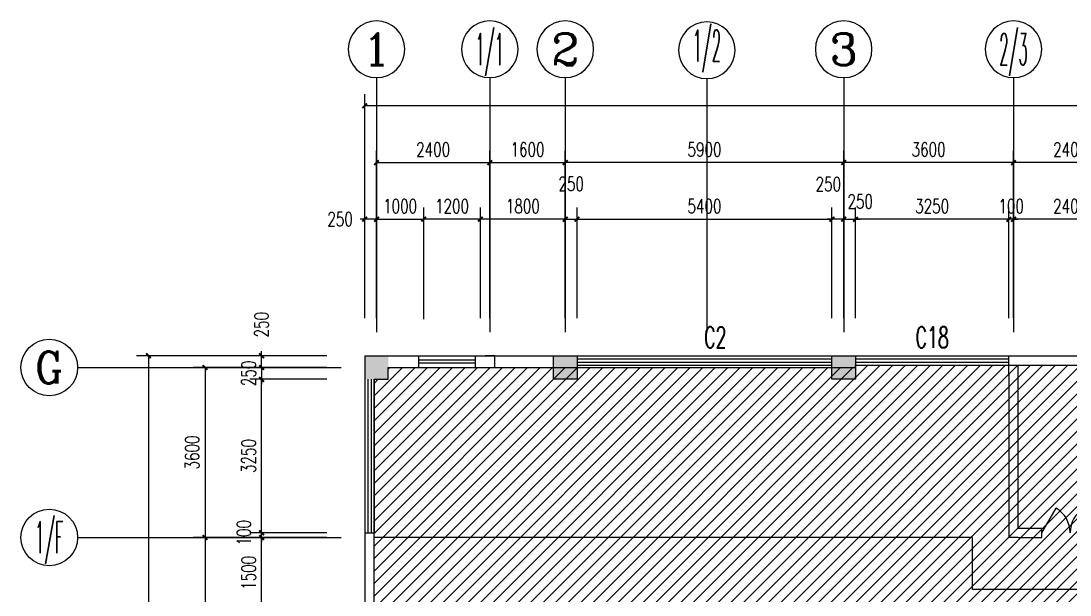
# Model space of a CAD drawing. Extents: x 392800 to 1041602, y -388882 to -94077.
# Drawn here: x 413753 to 435985, y -106530 to -94370 of the extents above; entities that cross this region are included whole.
import ezdxf
from ezdxf.enums import TextEntityAlignment as Align

# ---------------------------------------------------------------- set-up
doc = ezdxf.new("R2010")
doc.units = 0
doc.header["$LTSCALE"] = 1000
doc.header["$MEASUREMENT"] = 0
for name, color, linetype in [('AXIS_TEXT', 7, 'Continuous'), ('IBS-轴号', 160, 'Continuous'), ('IBS－墙体', 6, 'Continuous'), ('IBS－外尺寸标注', 51, 'Continuous'), ('IBS－窗', 1, 'Continuous'), ('IDS－门', 3, 'Continuous'), ('PUB_HATCH', 8, 'Continuous'), ('PUB_TEXT', 7, 'Continuous'), ('WALL', 255, 'Continuous'), ('WINDOW_TEXT', 7, 'Continuous')]:
    doc.layers.add(name, color=color, linetype=linetype)
doc.styles.add('_HZFS', font='txt.shx', dxfattribs={"width": 0.6, "bigfont": 'HZFS.shx'})
doc.styles.add('_TCH_DIM_T3', font='SIMPLEX', dxfattribs={"width": 0.705882, "bigfont": 'GBCBIG'})
doc.styles.add('COMPLEX', font='COMPLEX')
doc.styles.add('SIMPLEX', font='SIMPLEX.SHX', dxfattribs={"width": 0.7})
doc.dimstyles.new('_TCH_ARCH&&100', dxfattribs={"dimtxt": 297.5, "dimasz": 100, "dimexe": 250, "dimexo": 300, "dimgap": 126.25, "dimtad": 1, "dimdec": 0, "dimzin": 0, "dimdsep": 46, "dimtxsty": '_TCH_DIM_T3', "dimblk": 'ARCHTICK', "dimcen": 0.09, "dimclrt": 7, "dimazin": 2, "dimtfac": 1, "dimtdec": 0, "dimtix": 1, "dimtmove": 2, "dimatfit": 3, "dimfxl": 1, "dimtolj": 1, "dimtzin": 0, "dimarcsym": 0})

# ---------------------------------------------------------------- blocks, each defined once
blk = doc.blocks.new('_AXISO')
blk.add_circle((0, 0), 0.5)
at = {"layer": 'AXIS_TEXT', "style": 'COMPLEX', "width": 1.041667}
blk.add_attdef('A', text='', height=0.56, dxfattribs=at).set_placement((-0.25, -0.28), (0.25, -0.28), align=Align.FIT)
blk = doc.blocks.new('_ArchTick')
at = {"color": 0, "linetype": 'ByBlock', "const_width": 0.4}
blk.add_lwpolyline([(-0.5, -0.5), (0.5, 0.5)], dxfattribs=at)
blk = doc.blocks.new('*D107')
at = {"layer": 'Defpoints', "color": 0, "transparency": 16777216}
for p in [(425288, -97370), (423688, -100965), (425288, -100965)]:
    blk.add_point(p, dxfattribs=at)
at = {"layer": 'IBS－外尺寸标注', "color": 0, "lineweight": -2, "transparency": 16777216}
for p, q in [((423688, -100665), (423688, -97120)), ((425288, -100665), (425288, -97120)), ((423688, -97370), (425288, -97370))]:
    blk.add_line(p, q, dxfattribs=at)
at = {"layer": 'IBS－外尺寸标注', "color": 0, "lineweight": -2, "transparency": 16777216, "xscale": 100, "yscale": 100, "zscale": 100, "rotation": 180}
blk.add_blockref('_ArchTick', (423688, -97370), dxfattribs=at)
at = {"layer": 'IBS－外尺寸标注', "color": 0, "lineweight": -2, "transparency": 16777216, "xscale": 100, "yscale": 100, "zscale": 100}
blk.add_blockref('_ArchTick', (425288, -97370), dxfattribs=at)
at = {"layer": 'IBS－外尺寸标注', "color": 7, "transparency": 16777216, "insert": (424488, -97095), "char_height": 297.5, "attachment_point": 5, "style": '_TCH_DIM_T3'}
blk.add_mtext('\\A1;1600', dxfattribs=at)
blk = doc.blocks.new('*D108')
at = {"layer": 'Defpoints', "color": 0, "transparency": 16777216}
for p in [(423688, -97370), (421288, -100965), (423688, -100965)]:
    blk.add_point(p, dxfattribs=at)
at = {"layer": 'IBS－外尺寸标注', "color": 0, "lineweight": -2, "transparency": 16777216}
for p, q in [((421288, -100665), (421288, -97120)), ((423688, -100665), (423688, -97120)), ((421288, -97370), (423688, -97370))]:
    blk.add_line(p, q, dxfattribs=at)
at = {"layer": 'IBS－外尺寸标注', "color": 0, "lineweight": -2, "transparency": 16777216, "xscale": 100, "yscale": 100, "zscale": 100, "rotation": 180}
blk.add_blockref('_ArchTick', (421288, -97370), dxfattribs=at)
at = {"layer": 'IBS－外尺寸标注', "color": 0, "lineweight": -2, "transparency": 16777216, "xscale": 100, "yscale": 100, "zscale": 100}
blk.add_blockref('_ArchTick', (423688, -97370), dxfattribs=at)
at = {"layer": 'IBS－外尺寸标注', "color": 7, "transparency": 16777216, "insert": (422488, -97095), "char_height": 297.5, "attachment_point": 5, "style": '_TCH_DIM_T3'}
blk.add_mtext('\\A1;2400', dxfattribs=at)
blk = doc.blocks.new('*D119')
at = {"layer": 'Defpoints', "color": 0, "transparency": 16777216}
for p in [(418853, -105211), (420538, -105211), (420538, -105311)]:
    blk.add_point(p, dxfattribs=at)
at = {"layer": 'IBS－外尺寸标注', "color": 0, "lineweight": -2, "transparency": 16777216}
for p, q in [((418853, -105211), (418853, -105111)), ((420238, -105211), (418603, -105211)), ((420238, -105311), (418603, -105311)), ((418853, -105311), (418853, -105211)), ((418853, -105311), (418853, -105411))]:
    blk.add_line(p, q, dxfattribs=at)
at = {"layer": 'IBS－外尺寸标注', "color": 0, "lineweight": -2, "transparency": 16777216, "xscale": 100, "yscale": 100, "zscale": 100}
for p, rotation in [((418853, -105211), 270), ((418853, -105311), 90)]:
    blk.add_blockref('_ArchTick', p, dxfattribs=dict(at, rotation=rotation))
at = {"layer": 'IBS－外尺寸标注', "color": 7, "transparency": 16777216, "insert": (418478, -105211), "char_height": 297.5, "attachment_point": 5, "rotation": 90, "style": '_TCH_DIM_T3'}
blk.add_mtext('\\A1;100', dxfattribs=at)
blk = doc.blocks.new('*D120')
at = {"layer": 'Defpoints', "color": 0, "transparency": 16777216}
for p in [(420538, -101711), (418853, -101961), (420538, -101961)]:
    blk.add_point(p, dxfattribs=at)
at = {"layer": 'IBS－外尺寸标注', "color": 0, "lineweight": -2, "transparency": 16777216}
for p, q in [((420238, -101711), (418603, -101711)), ((418853, -101711), (418853, -101611)), ((418853, -101711), (418853, -101961)), ((420238, -101961), (418603, -101961)), ((418853, -101961), (418853, -102061))]:
    blk.add_line(p, q, dxfattribs=at)
at = {"layer": 'IBS－外尺寸标注', "color": 0, "lineweight": -2, "transparency": 16777216, "xscale": 100, "yscale": 100, "zscale": 100}
for p, rotation in [((418853, -101711), 270), ((418853, -101961), 90)]:
    blk.add_blockref('_ArchTick', p, dxfattribs=dict(at, rotation=rotation))
at = {"layer": 'IBS－外尺寸标注', "color": 7, "transparency": 16777216, "insert": (418578, -101836), "char_height": 297.5, "attachment_point": 5, "rotation": 90, "style": '_TCH_DIM_T3'}
blk.add_mtext('\\A1;250', dxfattribs=at)
blk = doc.blocks.new('*D121')
at = {"layer": 'Defpoints', "color": 0, "transparency": 16777216}
for p in [(418853, -101461), (420538, -101461), (420538, -101711)]:
    blk.add_point(p, dxfattribs=at)
at = {"layer": 'IBS－外尺寸标注', "color": 0, "lineweight": -2, "transparency": 16777216}
for p, q in [((418853, -101461), (418853, -101361)), ((420238, -101461), (418603, -101461)), ((418853, -101711), (418853, -101461)), ((420238, -101711), (418603, -101711)), ((418853, -101711), (418853, -101811))]:
    blk.add_line(p, q, dxfattribs=at)
at = {"layer": 'IBS－外尺寸标注', "color": 0, "lineweight": -2, "transparency": 16777216, "xscale": 100, "yscale": 100, "zscale": 100}
for p, rotation in [((418853, -101461), 270), ((418853, -101711), 90)]:
    blk.add_blockref('_ArchTick', p, dxfattribs=dict(at, rotation=rotation))
at = {"layer": 'IBS－外尺寸标注', "color": 7, "transparency": 16777216, "insert": (418853, -100803), "char_height": 297.5, "attachment_point": 5, "rotation": 90, "style": '_TCH_DIM_T3'}
blk.add_mtext('\\A1;250', dxfattribs=at)
blk = doc.blocks.new('*D141')
at = {"layer": 'Defpoints', "color": 0, "transparency": 16777216}
for p in [(421038, -98570), (421038, -100965), (421288, -100965)]:
    blk.add_point(p, dxfattribs=at)
at = {"layer": 'IBS－外尺寸标注', "color": 0, "lineweight": -2, "transparency": 16777216}
for p, q in [((421038, -100665), (421038, -98320)), ((421288, -100665), (421288, -98320)), ((421038, -98570), (420938, -98570)), ((421288, -98570), (421038, -98570)), ((421288, -98570), (421388, -98570))]:
    blk.add_line(p, q, dxfattribs=at)
at = {"layer": 'IBS－外尺寸标注', "color": 0, "lineweight": -2, "transparency": 16777216, "xscale": 100, "yscale": 100, "zscale": 100}
blk.add_blockref('_ArchTick', (421038, -98570), dxfattribs=at)
at = {"layer": 'IBS－外尺寸标注', "color": 0, "lineweight": -2, "transparency": 16777216, "xscale": 100, "yscale": 100, "zscale": 100, "rotation": 180}
blk.add_blockref('_ArchTick', (421288, -98570), dxfattribs=at)
at = {"layer": 'IBS－外尺寸标注', "color": 7, "transparency": 16777216, "insert": (420515, -98570), "char_height": 297.5, "attachment_point": 5, "style": '_TCH_DIM_T3'}
blk.add_mtext('\\A1;250', dxfattribs=at)
blk = doc.blocks.new('*D152')
at = {"layer": 'Defpoints', "color": 0, "transparency": 16777216}
for p in [(434788, -98570), (434788, -100965), (437188, -100965)]:
    blk.add_point(p, dxfattribs=at)
at = {"layer": 'IBS－外尺寸标注', "color": 0, "lineweight": -2, "transparency": 16777216}
for p, q in [((434788, -100665), (434788, -98320)), ((437188, -100665), (437188, -98320)), ((437188, -98570), (434788, -98570))]:
    blk.add_line(p, q, dxfattribs=at)
at = {"layer": 'IBS－外尺寸标注', "color": 0, "lineweight": -2, "transparency": 16777216, "xscale": 100, "yscale": 100, "zscale": 100, "rotation": 180}
blk.add_blockref('_ArchTick', (434788, -98570), dxfattribs=at)
at = {"layer": 'IBS－外尺寸标注', "color": 0, "lineweight": -2, "transparency": 16777216, "xscale": 100, "yscale": 100, "zscale": 100}
blk.add_blockref('_ArchTick', (437188, -98570), dxfattribs=at)
at = {"layer": 'IBS－外尺寸标注', "color": 7, "transparency": 16777216, "insert": (435988, -98295), "char_height": 297.5, "attachment_point": 5, "style": '_TCH_DIM_T3'}
blk.add_mtext('\\A1;2400', dxfattribs=at)
blk = doc.blocks.new('*D153')
at = {"layer": 'Defpoints', "color": 0, "transparency": 16777216}
for p in [(431438, -98570), (431438, -100966), (434688, -100963)]:
    blk.add_point(p, dxfattribs=at)
at = {"layer": 'IBS－外尺寸标注', "color": 0, "lineweight": -2, "transparency": 16777216}
for p, q in [((431438, -100666), (431438, -98320)), ((434688, -100663), (434688, -98320)), ((434688, -98570), (431438, -98570))]:
    blk.add_line(p, q, dxfattribs=at)
at = {"layer": 'IBS－外尺寸标注', "color": 0, "lineweight": -2, "transparency": 16777216, "xscale": 100, "yscale": 100, "zscale": 100, "rotation": 180}
blk.add_blockref('_ArchTick', (431438, -98570), dxfattribs=at)
at = {"layer": 'IBS－外尺寸标注', "color": 0, "lineweight": -2, "transparency": 16777216, "xscale": 100, "yscale": 100, "zscale": 100}
blk.add_blockref('_ArchTick', (434688, -98570), dxfattribs=at)
at = {"layer": 'IBS－外尺寸标注', "color": 7, "transparency": 16777216, "insert": (433063, -98295), "char_height": 297.5, "attachment_point": 5, "style": '_TCH_DIM_T3'}
blk.add_mtext('\\A1;3250', dxfattribs=at)
blk = doc.blocks.new('*D154')
at = {"layer": 'Defpoints', "color": 0, "transparency": 16777216}
for p in [(434688, -98570), (434688, -100963), (434788, -100965)]:
    blk.add_point(p, dxfattribs=at)
at = {"layer": 'IBS－外尺寸标注', "color": 0, "lineweight": -2, "transparency": 16777216}
for p, q in [((434688, -100663), (434688, -98320)), ((434788, -100665), (434788, -98320)), ((434688, -98570), (434588, -98570)), ((434788, -98570), (434688, -98570)), ((434788, -98570), (434888, -98570))]:
    blk.add_line(p, q, dxfattribs=at)
at = {"layer": 'IBS－外尺寸标注', "color": 0, "lineweight": -2, "transparency": 16777216, "xscale": 100, "yscale": 100, "zscale": 100}
blk.add_blockref('_ArchTick', (434688, -98570), dxfattribs=at)
at = {"layer": 'IBS－外尺寸标注', "color": 0, "lineweight": -2, "transparency": 16777216, "xscale": 100, "yscale": 100, "zscale": 100, "rotation": 180}
blk.add_blockref('_ArchTick', (434788, -98570), dxfattribs=at)
at = {"layer": 'IBS－外尺寸标注', "color": 7, "transparency": 16777216, "insert": (434738, -98295), "char_height": 297.5, "attachment_point": 5, "style": '_TCH_DIM_T3'}
blk.add_mtext('\\A1;100', dxfattribs=at)
blk = doc.blocks.new('*D155')
at = {"layer": 'Defpoints', "color": 0, "transparency": 16777216}
for p in [(431438, -98570), (431188, -100965), (431438, -100966)]:
    blk.add_point(p, dxfattribs=at)
at = {"layer": 'IBS－外尺寸标注', "color": 0, "lineweight": -2, "transparency": 16777216}
for p, q in [((431188, -100665), (431188, -98320)), ((431438, -100666), (431438, -98320)), ((431188, -98570), (431088, -98570)), ((431188, -98570), (431438, -98570)), ((431438, -98570), (431538, -98570))]:
    blk.add_line(p, q, dxfattribs=at)
at = {"layer": 'IBS－外尺寸标注', "color": 0, "lineweight": -2, "transparency": 16777216, "xscale": 100, "yscale": 100, "zscale": 100}
blk.add_blockref('_ArchTick', (431188, -98570), dxfattribs=at)
at = {"layer": 'IBS－外尺寸标注', "color": 0, "lineweight": -2, "transparency": 16777216, "xscale": 100, "yscale": 100, "zscale": 100, "rotation": 180}
blk.add_blockref('_ArchTick', (431438, -98570), dxfattribs=at)
at = {"layer": 'IBS－外尺寸标注', "color": 7, "transparency": 16777216, "insert": (431538, -98196), "char_height": 297.5, "attachment_point": 5, "style": '_TCH_DIM_T3'}
blk.add_mtext('\\A1;250', dxfattribs=at)
blk = doc.blocks.new('*D156')
at = {"layer": 'Defpoints', "color": 0, "transparency": 16777216}
for p in [(430938, -98570), (430938, -100965), (431188, -100965)]:
    blk.add_point(p, dxfattribs=at)
at = {"layer": 'IBS－外尺寸标注', "color": 0, "lineweight": -2, "transparency": 16777216}
for p, q in [((430938, -100665), (430938, -98320)), ((431188, -100665), (431188, -98320)), ((430938, -98570), (430838, -98570)), ((431188, -98570), (430938, -98570)), ((431188, -98570), (431288, -98570))]:
    blk.add_line(p, q, dxfattribs=at)
at = {"layer": 'IBS－外尺寸标注', "color": 0, "lineweight": -2, "transparency": 16777216, "xscale": 100, "yscale": 100, "zscale": 100}
blk.add_blockref('_ArchTick', (430938, -98570), dxfattribs=at)
at = {"layer": 'IBS－外尺寸标注', "color": 0, "lineweight": -2, "transparency": 16777216, "xscale": 100, "yscale": 100, "zscale": 100, "rotation": 180}
blk.add_blockref('_ArchTick', (431188, -98570), dxfattribs=at)
at = {"layer": 'IBS－外尺寸标注', "color": 7, "transparency": 16777216, "insert": (430863, -97826), "char_height": 297.5, "attachment_point": 5, "style": '_TCH_DIM_T3'}
blk.add_mtext('\\A1;250', dxfattribs=at)
blk = doc.blocks.new('*D157')
at = {"layer": 'Defpoints', "color": 0, "transparency": 16777216}
for p in [(434788, -97370), (434788, -100965), (437188, -100965)]:
    blk.add_point(p, dxfattribs=at)
at = {"layer": 'IBS－外尺寸标注', "color": 0, "lineweight": -2, "transparency": 16777216}
for p, q in [((434788, -100665), (434788, -97120)), ((437188, -100665), (437188, -97120)), ((437188, -97370), (434788, -97370))]:
    blk.add_line(p, q, dxfattribs=at)
at = {"layer": 'IBS－外尺寸标注', "color": 0, "lineweight": -2, "transparency": 16777216, "xscale": 100, "yscale": 100, "zscale": 100, "rotation": 180}
blk.add_blockref('_ArchTick', (434788, -97370), dxfattribs=at)
at = {"layer": 'IBS－外尺寸标注', "color": 0, "lineweight": -2, "transparency": 16777216, "xscale": 100, "yscale": 100, "zscale": 100}
blk.add_blockref('_ArchTick', (437188, -97370), dxfattribs=at)
at = {"layer": 'IBS－外尺寸标注', "color": 7, "transparency": 16777216, "insert": (435988, -97095), "char_height": 297.5, "attachment_point": 5, "style": '_TCH_DIM_T3'}
blk.add_mtext('\\A1;2400', dxfattribs=at)
blk = doc.blocks.new('_DBLK1')
for p, q in [((-0.5, 0), (-0.25, -0.433)), ((0.5, 0), (0.25, -0.433))]:
    blk.add_line(p, q)
for centre, start, end in [((-0.5, 0), 300, 0), ((0.5, 0), 180, 240)]:
    blk.add_arc(centre, 0.5, start, end)
at = {"layer": 'WINDOW_TEXT', "style": 'SIMPLEX', "flags": 9}
blk.add_attdef('A', text='', height=1, dxfattribs=at).set_placement((0, 1.5), align=Align.MIDDLE)
blk = doc.blocks.new('*D160')
at = {"layer": 'Defpoints', "color": 0, "transparency": 16777216}
for p in [(425538, -98570), (425288, -100965), (425538, -100965)]:
    blk.add_point(p, dxfattribs=at)
at = {"layer": 'IBS－外尺寸标注', "color": 0, "lineweight": -2, "transparency": 16777216}
for p, q in [((425288, -100665), (425288, -98320)), ((425538, -100665), (425538, -98320)), ((425288, -98570), (425188, -98570)), ((425288, -98570), (425538, -98570)), ((425538, -98570), (425638, -98570))]:
    blk.add_line(p, q, dxfattribs=at)
at = {"layer": 'IBS－外尺寸标注', "color": 0, "lineweight": -2, "transparency": 16777216, "xscale": 100, "yscale": 100, "zscale": 100}
blk.add_blockref('_ArchTick', (425288, -98570), dxfattribs=at)
at = {"layer": 'IBS－外尺寸标注', "color": 0, "lineweight": -2, "transparency": 16777216, "xscale": 100, "yscale": 100, "zscale": 100, "rotation": 180}
blk.add_blockref('_ArchTick', (425538, -98570), dxfattribs=at)
at = {"layer": 'IBS－外尺寸标注', "color": 7, "transparency": 16777216, "insert": (425413, -97820), "char_height": 297.5, "attachment_point": 5, "style": '_TCH_DIM_T3'}
blk.add_mtext('\\A1;250', dxfattribs=at)
blk = doc.blocks.new('*D164')
at = {"layer": 'Defpoints', "color": 0, "transparency": 16777216}
for p in [(423488, -98570), (423488, -100965), (425288, -100965)]:
    blk.add_point(p, dxfattribs=at)
at = {"layer": 'IBS－外尺寸标注', "color": 0, "lineweight": -2, "transparency": 16777216}
for p, q in [((423488, -100665), (423488, -98320)), ((425288, -100665), (425288, -98320)), ((425288, -98570), (423488, -98570))]:
    blk.add_line(p, q, dxfattribs=at)
at = {"layer": 'IBS－外尺寸标注', "color": 0, "lineweight": -2, "transparency": 16777216, "xscale": 100, "yscale": 100, "zscale": 100, "rotation": 180}
blk.add_blockref('_ArchTick', (423488, -98570), dxfattribs=at)
at = {"layer": 'IBS－外尺寸标注', "color": 0, "lineweight": -2, "transparency": 16777216, "xscale": 100, "yscale": 100, "zscale": 100}
blk.add_blockref('_ArchTick', (425288, -98570), dxfattribs=at)
at = {"layer": 'IBS－外尺寸标注', "color": 7, "transparency": 16777216, "insert": (424388, -98295), "char_height": 297.5, "attachment_point": 5, "style": '_TCH_DIM_T3'}
blk.add_mtext('\\A1;1800', dxfattribs=at)
blk = doc.blocks.new('*D165')
at = {"layer": 'Defpoints', "color": 0, "transparency": 16777216}
for p in [(422288, -98570), (421288, -100965), (422288, -100990)]:
    blk.add_point(p, dxfattribs=at)
at = {"layer": 'IBS－外尺寸标注', "color": 0, "lineweight": -2, "transparency": 16777216}
for p, q in [((421288, -100665), (421288, -98320)), ((422288, -100690), (422288, -98320)), ((421288, -98570), (422288, -98570))]:
    blk.add_line(p, q, dxfattribs=at)
at = {"layer": 'IBS－外尺寸标注', "color": 0, "lineweight": -2, "transparency": 16777216, "xscale": 100, "yscale": 100, "zscale": 100, "rotation": 180}
blk.add_blockref('_ArchTick', (421288, -98570), dxfattribs=at)
at = {"layer": 'IBS－外尺寸标注', "color": 0, "lineweight": -2, "transparency": 16777216, "xscale": 100, "yscale": 100, "zscale": 100}
blk.add_blockref('_ArchTick', (422288, -98570), dxfattribs=at)
at = {"layer": 'IBS－外尺寸标注', "color": 7, "transparency": 16777216, "insert": (421788, -98295), "char_height": 297.5, "attachment_point": 5, "style": '_TCH_DIM_T3'}
blk.add_mtext('\\A1;1000', dxfattribs=at)
blk = doc.blocks.new('*D166')
at = {"layer": 'Defpoints', "color": 0, "transparency": 16777216}
for p in [(430938, -98570), (425538, -100965), (430938, -100965)]:
    blk.add_point(p, dxfattribs=at)
at = {"layer": 'IBS－外尺寸标注', "color": 0, "lineweight": -2, "transparency": 16777216}
for p, q in [((425538, -100665), (425538, -98320)), ((430938, -100665), (430938, -98320)), ((425538, -98570), (430938, -98570))]:
    blk.add_line(p, q, dxfattribs=at)
at = {"layer": 'IBS－外尺寸标注', "color": 0, "lineweight": -2, "transparency": 16777216, "xscale": 100, "yscale": 100, "zscale": 100, "rotation": 180}
blk.add_blockref('_ArchTick', (425538, -98570), dxfattribs=at)
at = {"layer": 'IBS－外尺寸标注', "color": 0, "lineweight": -2, "transparency": 16777216, "xscale": 100, "yscale": 100, "zscale": 100}
blk.add_blockref('_ArchTick', (430938, -98570), dxfattribs=at)
at = {"layer": 'IBS－外尺寸标注', "color": 7, "transparency": 16777216, "insert": (428238, -98295), "char_height": 297.5, "attachment_point": 5, "style": '_TCH_DIM_T3'}
blk.add_mtext('\\A1;5400', dxfattribs=at)
blk = doc.blocks.new('*D167')
at = {"layer": 'Defpoints', "color": 0, "transparency": 16777216}
for p in [(422288, -98570), (422288, -100965), (423488, -100965)]:
    blk.add_point(p, dxfattribs=at)
at = {"layer": 'IBS－外尺寸标注', "color": 0, "lineweight": -2, "transparency": 16777216}
for p, q in [((422288, -100665), (422288, -98320)), ((423488, -100665), (423488, -98320)), ((423488, -98570), (422288, -98570))]:
    blk.add_line(p, q, dxfattribs=at)
at = {"layer": 'IBS－外尺寸标注', "color": 0, "lineweight": -2, "transparency": 16777216, "xscale": 100, "yscale": 100, "zscale": 100, "rotation": 180}
blk.add_blockref('_ArchTick', (422288, -98570), dxfattribs=at)
at = {"layer": 'IBS－外尺寸标注', "color": 0, "lineweight": -2, "transparency": 16777216, "xscale": 100, "yscale": 100, "zscale": 100}
blk.add_blockref('_ArchTick', (423488, -98570), dxfattribs=at)
at = {"layer": 'IBS－外尺寸标注', "color": 7, "transparency": 16777216, "insert": (422888, -98295), "char_height": 297.5, "attachment_point": 5, "style": '_TCH_DIM_T3'}
blk.add_mtext('\\A1;1200', dxfattribs=at)
blk = doc.blocks.new('*D170')
at = {"layer": 'Defpoints', "color": 0, "transparency": 16777216}
for p in [(425288, -97370), (425288, -100965), (431188, -100965)]:
    blk.add_point(p, dxfattribs=at)
at = {"layer": 'IBS－外尺寸标注', "color": 0, "lineweight": -2, "transparency": 16777216}
for p, q in [((425288, -100665), (425288, -97120)), ((431188, -100665), (431188, -97120)), ((431188, -97370), (425288, -97370))]:
    blk.add_line(p, q, dxfattribs=at)
at = {"layer": 'IBS－外尺寸标注', "color": 0, "lineweight": -2, "transparency": 16777216, "xscale": 100, "yscale": 100, "zscale": 100, "rotation": 180}
blk.add_blockref('_ArchTick', (425288, -97370), dxfattribs=at)
at = {"layer": 'IBS－外尺寸标注', "color": 0, "lineweight": -2, "transparency": 16777216, "xscale": 100, "yscale": 100, "zscale": 100}
blk.add_blockref('_ArchTick', (431188, -97370), dxfattribs=at)
at = {"layer": 'IBS－外尺寸标注', "color": 7, "transparency": 16777216, "insert": (428238, -97095), "char_height": 297.5, "attachment_point": 5, "style": '_TCH_DIM_T3'}
blk.add_mtext('\\A1;5900', dxfattribs=at)
blk = doc.blocks.new('*D171')
at = {"layer": 'Defpoints', "color": 0, "transparency": 16777216}
for p in [(431188, -97370), (431188, -100965), (434788, -100965)]:
    blk.add_point(p, dxfattribs=at)
at = {"layer": 'IBS－外尺寸标注', "color": 0, "lineweight": -2, "transparency": 16777216}
for p, q in [((431188, -100665), (431188, -97120)), ((434788, -100665), (434788, -97120)), ((434788, -97370), (431188, -97370))]:
    blk.add_line(p, q, dxfattribs=at)
at = {"layer": 'IBS－外尺寸标注', "color": 0, "lineweight": -2, "transparency": 16777216, "xscale": 100, "yscale": 100, "zscale": 100, "rotation": 180}
blk.add_blockref('_ArchTick', (431188, -97370), dxfattribs=at)
at = {"layer": 'IBS－外尺寸标注', "color": 0, "lineweight": -2, "transparency": 16777216, "xscale": 100, "yscale": 100, "zscale": 100}
blk.add_blockref('_ArchTick', (434788, -97370), dxfattribs=at)
at = {"layer": 'IBS－外尺寸标注', "color": 7, "transparency": 16777216, "insert": (432988, -97095), "char_height": 297.5, "attachment_point": 5, "style": '_TCH_DIM_T3'}
blk.add_mtext('\\A1;3600', dxfattribs=at)
blk = doc.blocks.new('*D174')
at = {"layer": 'Defpoints', "color": 0, "transparency": 16777216}
for p in [(421037, -96170), (421038, -100965), (461188, -100961)]:
    blk.add_point(p, dxfattribs=at)
at = {"layer": 'IBS－外尺寸标注', "color": 0, "lineweight": -2, "transparency": 16777216}
for p, q in [((421038, -100665), (421037, -95920)), ((461188, -100661), (461187, -95916)), ((461187, -96166), (421037, -96170))]:
    blk.add_line(p, q, dxfattribs=at)
at = {"layer": 'IBS－外尺寸标注', "color": 0, "lineweight": -2, "transparency": 16777216, "xscale": 100, "yscale": 100, "zscale": 100}
for p, rotation in [((421037, -96170), 180.0059572382766), ((461187, -96166), 0.005957238276517174)]:
    blk.add_blockref('_ArchTick', p, dxfattribs=dict(at, rotation=rotation))
at = {"layer": 'IBS－外尺寸标注', "color": 7, "transparency": 16777216, "insert": (441112, -95893), "char_height": 297.5, "attachment_point": 5, "rotation": 0.006, "style": '_TCH_DIM_T3'}
blk.add_mtext('\\A1;40150', dxfattribs=at)
blk = doc.blocks.new('*D182')
at = {"layer": 'Defpoints', "color": 0, "transparency": 16777216}
for p in [(418853, -101961), (420538, -101961), (420538, -105211)]:
    blk.add_point(p, dxfattribs=at)
at = {"layer": 'IBS－外尺寸标注', "color": 0, "lineweight": -2, "transparency": 16777216}
for p, q in [((420238, -101961), (418603, -101961)), ((418853, -105211), (418853, -101961)), ((420238, -105211), (418603, -105211))]:
    blk.add_line(p, q, dxfattribs=at)
at = {"layer": 'IBS－外尺寸标注', "color": 0, "lineweight": -2, "transparency": 16777216, "xscale": 100, "yscale": 100, "zscale": 100}
for p, rotation in [((418853, -101961), 90), ((418853, -105211), 270)]:
    blk.add_blockref('_ArchTick', p, dxfattribs=dict(at, rotation=rotation))
at = {"layer": 'IBS－外尺寸标注', "color": 7, "transparency": 16777216, "insert": (418578, -103586), "char_height": 297.5, "attachment_point": 5, "rotation": 90, "style": '_TCH_DIM_T3'}
blk.add_mtext('\\A1;3250', dxfattribs=at)
blk = doc.blocks.new('*D185')
at = {"layer": 'Defpoints', "color": 0, "transparency": 16777216}
for p in [(418853, -105311), (420538, -105311), (420538, -106811)]:
    blk.add_point(p, dxfattribs=at)
at = {"layer": 'IBS－外尺寸标注', "color": 0, "lineweight": -2, "transparency": 16777216}
for p, q in [((420238, -105311), (418603, -105311)), ((418853, -106811), (418853, -105311)), ((420238, -106811), (418603, -106811))]:
    blk.add_line(p, q, dxfattribs=at)
at = {"layer": 'IBS－外尺寸标注', "color": 0, "lineweight": -2, "transparency": 16777216, "xscale": 100, "yscale": 100, "zscale": 100}
for p, rotation in [((418853, -105311), 90), ((418853, -106811), 270)]:
    blk.add_blockref('_ArchTick', p, dxfattribs=dict(at, rotation=rotation))
at = {"layer": 'IBS－外尺寸标注', "color": 7, "transparency": 16777216, "insert": (418578, -106061), "char_height": 297.5, "attachment_point": 5, "rotation": 90, "style": '_TCH_DIM_T3'}
blk.add_mtext('\\A1;1500', dxfattribs=at)
blk = doc.blocks.new('*D193')
at = {"layer": 'Defpoints', "color": 0, "transparency": 16777216}
for p in [(420538, -101461), (416453, -135561), (420538, -135561)]:
    blk.add_point(p, dxfattribs=at)
at = {"layer": 'IBS－外尺寸标注', "color": 0, "lineweight": -2, "transparency": 16777216}
for p, q in [((420238, -101461), (416203, -101461)), ((416453, -101461), (416453, -135561)), ((420238, -135561), (416203, -135561))]:
    blk.add_line(p, q, dxfattribs=at)
at = {"layer": 'IBS－外尺寸标注', "color": 0, "lineweight": -2, "transparency": 16777216, "xscale": 100, "yscale": 100, "zscale": 100}
for p, rotation in [((416453, -101461), 90), ((416453, -135561), 270)]:
    blk.add_blockref('_ArchTick', p, dxfattribs=dict(at, rotation=rotation))
at = {"layer": 'IBS－外尺寸标注', "color": 7, "transparency": 16777216, "insert": (416178, -118511), "char_height": 297.5, "attachment_point": 5, "rotation": 90, "style": '_TCH_DIM_T3'}
blk.add_mtext('\\A1;34100', dxfattribs=at)
blk = doc.blocks.new('*D198')
at = {"layer": 'Defpoints', "color": 0, "transparency": 16777216}
for p in [(420538, -105311), (417653, -110111), (420538, -110111)]:
    blk.add_point(p, dxfattribs=at)
at = {"layer": 'IBS－外尺寸标注', "color": 0, "lineweight": -2, "transparency": 16777216}
for p, q in [((420238, -105311), (417403, -105311)), ((417653, -105311), (417653, -110111)), ((420238, -110111), (417403, -110111))]:
    blk.add_line(p, q, dxfattribs=at)
at = {"layer": 'IBS－外尺寸标注', "color": 0, "lineweight": -2, "transparency": 16777216, "xscale": 100, "yscale": 100, "zscale": 100}
for p, rotation in [((417653, -105311), 90), ((417653, -110111), 270)]:
    blk.add_blockref('_ArchTick', p, dxfattribs=dict(at, rotation=rotation))
at = {"layer": 'IBS－外尺寸标注', "color": 7, "transparency": 16777216, "insert": (417203, -108011), "char_height": 297.5, "attachment_point": 5, "rotation": 90, "style": '_TCH_DIM_T3'}
blk.add_mtext('\\A1;4800', dxfattribs=at)
blk = doc.blocks.new('*D199')
at = {"layer": 'Defpoints', "color": 0, "transparency": 16777216}
for p in [(420538, -101711), (417653, -105311), (420538, -105311)]:
    blk.add_point(p, dxfattribs=at)
at = {"layer": 'IBS－外尺寸标注', "color": 0, "lineweight": -2, "transparency": 16777216}
for p, q in [((420238, -101711), (417403, -101711)), ((417653, -101711), (417653, -105311)), ((420238, -105311), (417403, -105311))]:
    blk.add_line(p, q, dxfattribs=at)
at = {"layer": 'IBS－外尺寸标注', "color": 0, "lineweight": -2, "transparency": 16777216, "xscale": 100, "yscale": 100, "zscale": 100}
for p, rotation in [((417653, -101711), 90), ((417653, -105311), 270)]:
    blk.add_blockref('_ArchTick', p, dxfattribs=dict(at, rotation=rotation))
at = {"layer": 'IBS－外尺寸标注', "color": 7, "transparency": 16777216, "insert": (417378, -103511), "char_height": 297.5, "attachment_point": 5, "rotation": 90, "style": '_TCH_DIM_T3'}
blk.add_mtext('\\A1;3600', dxfattribs=at)
blk = doc.blocks.new('_FZH')
blk.add_solid([(0.5, 0.5), (0.5, -0.5), (-0.5, 0.5), (-0.5, -0.5)])

msp = doc.modelspace()

# ---------------------------------------------------------------- hatches: boundary and pattern name
at = {"layer": 'PUB_HATCH'}
h = msp.add_hatch(dxfattribs=at)
h.set_pattern_fill('ANSI31', color=256, scale=1500)
h.set_pattern_definition([(45, (-74316.34, 80161.69), (-132.58252, 132.58252), [])])
h.paths.add_polyline_path([(445487.8, -109760.2), (445487.8, -117560.8), (445112.8, -117560.8), (445112.8, -118010.8), (452912.8, -118010.8), (452912.8, -117560.8), (453287.8, -117560.8), (453287.8, -109760.8), (453287.8, -101960.8), (453137.8, -101960.8), (453137.8, -101660.8), (431437.8, -101660.8), (431437.8, -101710.8), (430937.8, -101710.8), (425037.8, -101710.8), (421537.8, -101710.8), (421537.8, -101960.8), (421237.8, -101960.8), (421237.8, -109761.5)])
h.paths.add_polyline_path([(451383.8, -135360.8), (451383.8, -131460.8), (445837.8, -131460.8), (445837.8, -131810.8), (438137.8, -131810.8), (438137.8, -135360.8)])

# ---------------------------------------------------------------- linework, layer by layer
at = {"layer": 'IBS-轴号'}
for p, q in [((421287.8, -95570), (421287.8, -100965)), ((423687.8, -95570), (423687.8, -100965)), ((425287.8, -95570), (425287.8, -100965)), ((428287.8, -95590.7), (428287.8, -100965)), ((431187.8, -95570), (431187.8, -100965)), ((434787.8, -95570), (434787.8, -100965)), ((414952.9, -101710.8), (420537.8, -101710.8)), ((414952.9, -105310.8), (420537.8, -105310.8))]:
    msp.add_line(p, q, dxfattribs=at)
at = {"layer": 'IBS－墙体'}
for p, q in [((421037.8, -101460.8), (422187.8, -101460.8)), ((422187.8, -101710.8), (422187.8, -101460.8)), ((423387.8, -101460.8), (425537.8, -101460.8)), ((423387.8, -101710.8), (423387.8, -101460.8)), ((423787.8, -101460.8), (423587.8, -101460.8)), ((423787.8, -101460.8), (423787.8, -101710.8)), ((434687.8, -101860.8), (434687.8, -101460.8)), ((434687.8, -101460.8), (438637.8, -101460.8)), ((421537.8, -101710.8), (422187.8, -101710.8)), ((423387.8, -101710.8), (425037.8, -101710.8)), ((434887.8, -105110.8), (434887.8, -101660.8)), ((434887.8, -101660.8), (437087.8, -101660.8)), ((434687.8, -101860.8), (434687.8, -105310.8)), ((434887.8, -105110.8), (435387.8, -105110.8)), ((435388.4, -105310.8), (435387.8, -105110.8)), ((421037.8, -105210.8), (421037.8, -106810.8)), ((421037.8, -105210.8), (421237.8, -105210.8)), ((421237.8, -106810.8), (421237.8, -105210.8)), ((433921.2, -105312.2), (421237.8, -105312.2)), ((433921.2, -106410.4), (433921.2, -105312.2)), ((434887.8, -105310.8), (434687.8, -105310.8)), ((434887.8, -105310.8), (435388.3, -105309.3)), ((444295.7, -106410.4), (433921.2, -106410.4))]:
    msp.add_line(p, q, dxfattribs=at)
for points in [[(425037.8, -101460.8), (425537.8, -101460.8), (425537.8, -101960.8), (425037.8, -101960.8)], [(430937.8, -101460.8), (431437.8, -101460.8), (431437.8, -101960.8), (430937.8, -101960.8)]]:
    msp.add_lwpolyline(points, close=True, dxfattribs=at)
at = {"layer": 'IBS－窗'}
for p, q in [((422187.8, -101460.8), (423387.8, -101460.8)), ((422187.8, -101547.5), (423387.8, -101547.5)), ((425537.8, -101460.8), (430937.8, -101460.8)), ((425537.8, -101527.5), (430937.8, -101527.5)), ((425537.8, -101594.2), (430937.8, -101594.2)), ((431437.8, -101460.8), (434687.8, -101460.8)), ((431437.8, -101527.5), (434687.8, -101527.5)), ((431437.8, -101594.2), (434687.8, -101594.2)), ((422187.8, -101614.2), (423387.8, -101614.2)), ((422187.8, -101710.8), (423387.8, -101710.8)), ((425537.8, -101660.8), (430937.8, -101660.8)), ((431437.8, -101660.8), (434687.8, -101660.8)), ((421037.8, -101960.8), (421037.8, -105210.8)), ((421104.4, -101960.8), (421104.4, -105210.8)), ((421171.1, -101960.8), (421171.1, -105210.8)), ((421237.8, -101960.8), (421237.8, -105210.8))]:
    msp.add_line(p, q, dxfattribs=at)
at = {"layer": 'PUB_HATCH'}
msp.add_lwpolyline([(421237.8, -105312.2), (421237.8, -101960.8), (421537.8, -101960.8), (421537.8, -101710.8), (425037.8, -101710.8), (430937.8, -101710.8), (431437.8, -101710.8), (431437.8, -101660.8), (453137.8, -101660.8), (453137.8, -101960.8), (453287.8, -101960.8), (453287.8, -109760.8), (453287.8, -117560.8), (452912.8, -117560.8), (452912.8, -118010.8), (445112.8, -118010.8), (445112.8, -117560.8), (445487.8, -117560.8), (445487.8, -109760.2), (421237.8, -109761.5)], dxfattribs=at)
at = {"layer": 'WALL'}
msp.add_line((421037.8, -101460.8), (421037.8, -101960.8), dxfattribs=at)

# ---------------------------------------------------------------- block references
at = {"layer": 'IBS-轴号'}
ref = msp.add_blockref('_AXISO', (421287.8, -94970), dxfattribs=dict(at, xscale=-1200, yscale=1200, zscale=1200, rotation=180))
ref.add_attrib('A', '1', dxfattribs={"layer": 'AXIS_TEXT', "height": 672, "style": 'COMPLEX', "width": 2.083333}).set_placement((420987.8, -95306), (421587.8, -95306), align=Align.FIT)
ref = msp.add_blockref('_AXISO', (423687.8, -94970), dxfattribs=dict(at, xscale=-1200, yscale=1200, zscale=1200, rotation=180))
ref.add_attrib('A', '1/1', dxfattribs={"layer": 'AXIS_TEXT', "height": 672, "style": 'COMPLEX', "width": 0.407609}).set_placement((423387.8, -95306), (423987.8, -95306), align=Align.FIT)
ref = msp.add_blockref('_AXISO', (425287.8, -94970), dxfattribs=dict(at, xscale=-1200, yscale=1200, zscale=1200, rotation=180))
ref.add_attrib('A', '2', dxfattribs={"layer": 'AXIS_TEXT', "height": 672, "style": 'COMPLEX', "width": 1.339286}).set_placement((424987.8, -95306), (425587.8, -95306), align=Align.FIT)
ref = msp.add_blockref('_AXISO', (428287.8, -94990.7), dxfattribs=dict(at, xscale=-1200, yscale=1200, zscale=1200, rotation=180))
ref.add_attrib('A', '1/2', dxfattribs={"layer": 'AXIS_TEXT', "height": 672, "style": 'COMPLEX', "width": 0.367647}).set_placement((427987.8, -95230.7), (428587.8, -95230.7), align=Align.FIT)
ref = msp.add_blockref('_AXISO', (431187.8, -94970), dxfattribs=dict(at, xscale=-1200, yscale=1200, zscale=1200, rotation=180))
ref.add_attrib('A', '3', dxfattribs={"layer": 'AXIS_TEXT', "height": 672, "style": 'COMPLEX', "width": 1.339286}).set_placement((430887.8, -95306), (431487.8, -95306), align=Align.FIT)
ref = msp.add_blockref('_AXISO', (434787.8, -94970), dxfattribs=dict(at, xscale=-1200, yscale=1200, zscale=1200, rotation=180))
ref.add_attrib('A', '2/3', dxfattribs={"layer": 'AXIS_TEXT', "height": 672, "style": 'COMPLEX', "width": 0.334821}).set_placement((434487.8, -95306), (435087.8, -95306), align=Align.FIT)
at = {"layer": 'IBS-轴号', "xscale": 1200, "yscale": 1200, "zscale": 1200}
msp.add_blockref('_AXISO', (414352.9, -101710.8), dxfattribs=at).add_auto_attribs({'A': 'G'})
at = {"layer": 'IBS-轴号'}
ref = msp.add_blockref('_AXISO', (414352.9, -105310.8), dxfattribs=dict(at, xscale=1200, yscale=1200, zscale=1200))
ref.add_attrib('A', '1/F', dxfattribs={"layer": 'AXIS_TEXT', "height": 672, "style": 'COMPLEX', "width": 0.353774}).set_placement((414052.9, -105646.8), (414652.9, -105646.8), align=Align.FIT)
at = {"layer": 'IDS－门', "xscale": 1200, "yscale": 1200, "zscale": 1200, "rotation": 180}
msp.add_blockref('_DBLK1', (435987.8, -105210.8), dxfattribs=at)
at = {"layer": 'PUB_HATCH', "xscale": 500, "yscale": 500, "zscale": 500}
for p in [(421287.8, -101710.8), (425287.8, -101710.8), (431187.8, -101710.8)]:
    msp.add_blockref('_FZH', p, dxfattribs=at)

# ---------------------------------------------------------------- texts
at = {"layer": 'PUB_TEXT', "ltscale": 2, "style": '_HZFS', "width": 0.6}
for s, p in [('C2', (428229.8, -101297.4)), ('C18', (432711.4, -101297.4))]:
    msp.add_text(s, height=450, dxfattribs=at).set_placement(p)

# ---------------------------------------------------------------- dimensions: what is measured, and where the dimension line sits
at = {"layer": 'IBS－外尺寸标注'}
for p1, p2, distance, picture, middle in [((461187.8, -100960.8), (421037.8, -100965), -4795, '*D174', (441112.2, -95892.9)), ((420537.8, -101460.8), (420537.8, -135560.8), -4084.9, '*D193', (416177.9, -118510.8)), ((420537.8, -101710.8), (420537.8, -105310.8), -2884.9, '*D199', (417377.9, -103510.8))]:
    dim = msp.add_aligned_dim(p1=p1, p2=p2, distance=distance, dimstyle='_TCH_ARCH&&100', dxfattribs=at)
    dim.commit()
    dim.dimension.update_dxf_attribs({"geometry": picture, "text_midpoint": middle})
for base, p1, p2, picture, middle in [((423687.8, -97370), (421287.8, -100965), (423687.8, -100965), '*D108', (422487.8, -97095)), ((425287.8, -97370), (423687.8, -100965), (425287.8, -100965), '*D107', (424487.8, -97095)), ((434787.8, -97370), (437187.8, -100965), (434787.8, -100965), '*D157', (435987.8, -97095)), ((422287.8, -98570), (421287.8, -100965), (422287.8, -100990), '*D165', (421787.8, -98295)), ((423487.8, -98570), (425287.8, -100965), (423487.8, -100965), '*D164', (424387.8, -98295)), ((431437.8, -98570), (434687.8, -100962.8), (431437.8, -100966.1), '*D153', (433062.8, -98295)), ((434687.8, -98570), (434787.8, -100965), (434687.8, -100962.8), '*D154', (434737.8, -98295)), ((434787.8, -98570), (437187.8, -100965), (434787.8, -100965), '*D152', (435987.8, -98295))]:
    dim = msp.add_linear_dim(base=base, p1=p1, p2=p2, dimstyle='_TCH_ARCH&&100', dxfattribs=at)
    dim.commit()
    dim.dimension.update_dxf_attribs({"geometry": picture, "text_midpoint": middle})
for base, p1, p2, angle, picture, middle in [((425287.8, -97370), (431187.8, -100965), (425287.8, -100965), 180, '*D170', (428237.8, -97095)), ((431187.8, -97370), (434787.8, -100965), (431187.8, -100965), 180, '*D171', (432987.8, -97095)), ((422287.8, -98570), (423487.8, -100965), (422287.8, -100965), 180, '*D167', (422887.8, -98295)), ((430937.8, -98570), (425537.8, -100965), (430937.8, -100965), 180, '*D166', (428237.8, -98295)), ((418852.9, -101960.8), (420537.8, -101710.8), (420537.8, -101960.8), 90, '*D120', (418577.9, -101835.8)), ((418852.9, -101960.8), (420537.8, -105210.8), (420537.8, -101960.8), 90, '*D182', (418577.9, -103585.8)), ((418852.9, -105310.8), (420537.8, -106810.8), (420537.8, -105310.8), 90, '*D185', (418577.9, -106060.8))]:
    dim = msp.add_linear_dim(base=base, p1=p1, p2=p2, angle=angle, dimstyle='_TCH_ARCH&&100', dxfattribs=at)
    dim.commit()
    dim.dimension.update_dxf_attribs({"geometry": picture, "text_midpoint": middle})
for base, p1, p2, picture, middle in [((425537.8, -98570), (425287.8, -100965), (425537.8, -100965), '*D160', (425412.8, -97820)), ((430937.8, -98570), (431187.8, -100965), (430937.8, -100965), '*D156', (430862.9, -97825.5)), ((431437.8, -98570), (431187.8, -100965), (431437.8, -100966.1), '*D155', (431537.7, -98196.2)), ((421037.8, -98570), (421287.8, -100965), (421037.8, -100965), '*D141', (420515.2, -98570))]:
    dim = msp.add_linear_dim(base=base, p1=p1, p2=p2, dimstyle='_TCH_ARCH&&100', dxfattribs=at)
    dim.commit()
    dim.dimension.update_dxf_attribs({"geometry": picture, "text_midpoint": middle, "dimtype": 160})
for base, p1, p2, picture, middle in [((418852.9, -101460.8), (420537.8, -101710.8), (420537.8, -101460.8), '*D121', (418852.9, -100803)), ((418852.9, -105210.8), (420537.8, -105310.8), (420537.8, -105210.8), '*D119', (418477.9, -105210.8)), ((417652.9, -110110.8), (420537.8, -105310.8), (420537.8, -110110.8), '*D198', (417202.9, -108010.8))]:
    dim = msp.add_linear_dim(base=base, p1=p1, p2=p2, angle=90, dimstyle='_TCH_ARCH&&100', dxfattribs=at)
    dim.commit()
    dim.dimension.update_dxf_attribs({"geometry": picture, "text_midpoint": middle, "dimtype": 160})

doc.saveas('drawing.dxf')
